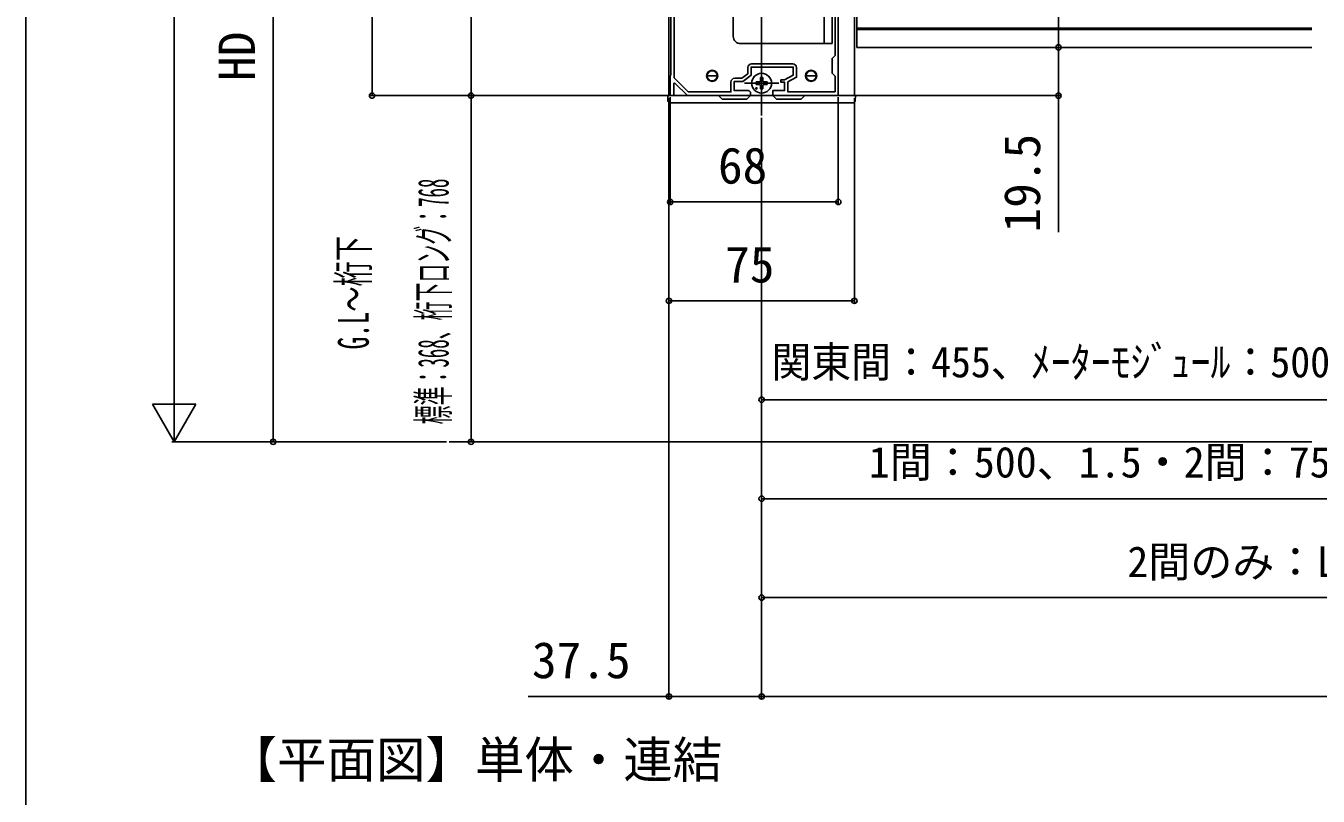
# Model space of a CAD drawing. Units: millimetres, scale not verified. Extents: x -875 to 875, y -1304 to 1297.
# Drawn here: x -875 to -352, y -242 to 69 of the extents above; entities that cross this region are included whole.
import ezdxf
from ezdxf.enums import TextEntityAlignment as Align

# ---------------------------------------------------------------- set-up
doc = ezdxf.new("R2010")
doc.units = ezdxf.units.MM
doc.header["$LTSCALE"] = 8
for name, color, linetype in [('0-1_USER1', 3, 'Continuous'), ('0-2_YKK_11', 7, 'Continuous'), ('0-4_YKK_12', 2, 'Continuous'), ('0-5_YKK_13', 4, 'Continuous'), ('0-6_YKK_D', 6, 'Continuous'), ('0-7_YKK_ZWAK', 7, 'Continuous'), ('0-8_YSS_K', 3, 'Continuous')]:
    doc.layers.add(name, color=color, linetype=linetype)
doc.styles.add('ＭＳ ゴシック', font='')
doc.styles.get('ＭＳ ゴシック').set_extended_font_data('MS Gothic')

msp = doc.modelspace()

# ---------------------------------------------------------------- linework, layer by layer
at = {"layer": '0-2_YKK_11'}
msp.add_line((-564.9, 53.612), (-581.6, 53.612), dxfattribs=at)
for points in [[(-612.9, 47.954), (-612.9, 184.512)], [(-614.2, 182.512), (-614.2, 49.112), (-614.5, 48.812), (-614.5, 40.812), (-613, 40.812), (-613, 45.712), (-612.632, 45.866), (-607.5, 40.812), (-582, 40.812), (-582, 41.812)], [(-583, 42.812), (-588.6, 42.812), (-588.6, 46.512), (-585.1, 46.512), (-581.8, 49.012), (-581.8, 52.312), (-564.7, 52.312), (-564.7, 49.012), (-568.2, 47.112), (-569.7, 47.112), (-569.7, 46.212), (-568.2, 46.212), (-568.2, 42.812), (-573, 42.812), (-573, 40.812), (-546.5, 40.812), (-546.5, 52.354), (-546.62, 52.537), (-546.62, 53.087), (-546.5, 53.27), (-546.5, 90.354)], [(-547.8, 77.612), (-547.8, 57.012), (-549, 55.812), (-549, 49.812), (-547.8, 48.612), (-547.8, 42.312)], [(-589.9, 46.312), (-589.9, 42.312), (-607.17, 42.312), (-612.9, 47.954)], [(-583.1, 52.112), (-583.1, 49.658), (-585.537, 47.812), (-588.4, 47.812)], [(-547.8, 42.312), (-566.9, 42.312), (-566.9, 46.338), (-563.4, 48.238), (-563.4, 52.112)]]:
    msp.add_lwpolyline(points, dxfattribs=at)
for centre, radius, start, end in [((-581.6, 52.112), 1.5, 90.00001, 179.99999), ((-564.9, 52.112), 1.5, 0.00001, 89.99999), ((-588.4, 46.312), 1.5, 90.00001, 179.99999), ((-583, 41.812), 1, 0.00001, 89.99999)]:
    msp.add_arc(centre, radius, start, end, dxfattribs=at)
at = {"layer": '0-4_YKK_12'}
for p, q in [((-577.5, 32.812), (-577.5, 385.082)), ((-615, 191.812), (-615, 40.812)), ((-539, 60.312), (-539, 135.312)), ((-540, 78.306), (-540, 40.812)), ((-355, 68.112), (-539, 68.112)), ((-355, 67.512), (-539, 67.512)), ((-355, 60.312), (-539, 60.312)), ((-570.5, 45.812), (-584.5, 45.812)), ((-540, 40.812), (-615, 40.812))]:
    msp.add_line(p, q, dxfattribs=at)
for centre in [(-597.5, 48.812), (-557.5, 48.812)]:
    msp.add_circle(centre, 2.25, dxfattribs=at)
at = {"layer": '0-5_YKK_13'}
for p, q in [((-589, 64.812), (-589, 176.812)), ((-549, 169.312), (-549, 61.812)), ((-552.2, 153.312), (-552.2, 61.812)), ((-549, 61.812), (-586, 61.812)), ((-599.5, 48.812), (-595.5, 48.812)), ((-599.5, 48.812), (-599.5, 47.781)), ((-595.5, 47.781), (-595.5, 48.812)), ((-578, 48.057), (-578.019, 46.949)), ((-577, 48.057), (-576.981, 46.949)), ((-559.5, 48.812), (-555.5, 48.812)), ((-559.5, 48.812), (-559.5, 47.781)), ((-555.5, 47.781), (-555.5, 48.812)), ((-579.745, 46.312), (-578.637, 46.331)), ((-579.745, 45.312), (-578.637, 45.293)), ((-578.637, 46.331), (-578.12, 46.432)), ((-578.637, 45.293), (-578.12, 45.192)), ((-578.019, 46.949), (-578.12, 46.432)), ((-578.019, 44.675), (-578.12, 45.192)), ((-578, 43.567), (-578.019, 44.675)), ((-577, 43.567), (-576.981, 44.675)), ((-576.981, 46.949), (-576.88, 46.432)), ((-576.981, 44.675), (-576.88, 45.192)), ((-576.363, 46.331), (-576.88, 46.432)), ((-576.363, 45.293), (-576.88, 45.192)), ((-575.255, 46.312), (-576.363, 46.331)), ((-575.255, 45.312), (-576.363, 45.293)), ((-614.901, 40.812), (-595, 40.812)), ((-540.624, 37.812), (-614.376, 37.812)), ((-593.5, 39.312), (-595, 40.812)), ((-595, 40.812), (-582, 40.812)), ((-593.5, 39.312), (-583.5, 39.312)), ((-582, 40.812), (-583.5, 39.312)), ((-582, 40.812), (-573, 40.812)), ((-571.5, 39.312), (-573, 40.812)), ((-573, 40.812), (-560, 40.812)), ((-571.5, 39.312), (-561.5, 39.312)), ((-560, 40.812), (-561.5, 39.312)), ((-560, 40.812), (-540.099, 40.812)), ((-540.099, 40.812), (-539.5, 40.812)), ((-539.5, 40.812), (-539.626, 38.751))]:
    msp.add_line(p, q, dxfattribs=at)
msp.add_lwpolyline([(-615.374, 38.751), (-615.5, 40.812), (-614.901, 40.812)], dxfattribs=at)
for centre, radius in [((-577.5, 45.812), 4), ((-579.621, 43.691), 0.3)]:
    msp.add_circle(centre, radius, dxfattribs=at)
for centre, radius, start, end in [((-586, 64.812), 3, 180, 270), ((-597.5, 48.812), 2, 0, 180), ((-597.5, 48.812), 2, 180, 0), ((-577.5, 45.812), 2.3, 77.44414, 102.55586), ((-557.5, 48.812), 2, 0, 180), ((-557.5, 48.812), 2, 180, 0), ((-577.5, 45.812), 2.3, 167.44414, 192.55586), ((-577.5, 45.812), 2.3, 257.44414, 282.55586), ((-577.5, 45.812), 2.3, 347.44414, 12.55586), ((-614.376, 38.812), 1, 183.5, 270), ((-540.624, 38.812), 1, 270, 356.5)]:
    msp.add_arc(centre, radius, start, end, dxfattribs=at)
at = {"layer": '0-6_YKK_D'}
for p, q in [((-815, -81.688), (-815, 568.312)), ((-775, 230.312), (-775, -99.188)), ((-735, 40.812), (-735, 230.312)), ((-695, 40.812), (-695, 185.812)), ((-457.5, 60.312), (-457.5, 135.312)), ((-538, 60.312), (-456.5, 60.312)), ((-538, 60.312), (-456.5, 60.312)), ((-615.2, 40.812), (-736, 40.812)), ((-615.2, 40.812), (-696, 40.812)), ((-615.2, 40.812), (-696, 40.812)), ((-695, -99.188), (-695, 40.812)), ((-615, 39.812), (-615, -203.188)), ((-615, 39.812), (-615, -43.188)), ((-614.5, 40.112), (-614.5, -3.188)), ((-546.5, 40.112), (-546.5, -3.188)), ((-545.8, 40.812), (-456.5, 40.812)), ((-540, 39.812), (-540, -43.188)), ((-577.5, 31.812), (-577.5, -203.188)), ((-577.5, 31.812), (-577.5, -123.188)), ((-577.5, 31.812), (-577.5, -83.188)), ((-577.5, 31.812), (-577.5, -163.188)), ((-577.5, 31.812), (-577.5, -203.188)), ((-614.5, -2.188), (-546.5, -2.188)), ((-615, -42.188), (-540, -42.188)), ((-815, -99.188), (-815, -68.877)), ((-577.5, -82.188), (-257.5, -82.188)), ((-815, -99.188), (-823.75, -84.033)), ((-806.25, -84.033), (-823.75, -84.033)), ((-815, -99.188), (-806.25, -84.033)), ((-704.895, -99.188), (-816, -99.188)), ((-704.895, -99.188), (-776, -99.188)), ((-656, -99.188), (-696, -99.188)), ((-577.5, -122.188), (-257.5, -122.188)), ((-577.5, -162.188), (-132.501, -162.188)), ((-577.5, -202.188), (312.5, -202.188))]:
    msp.add_line(p, q, dxfattribs=at)
for points in [[(-457.5, 60.312), (-457.5, 40.812), (-457.5, -14.488)], [(-577.5, -202.188), (-615, -202.188), (-671.891, -202.188)]]:
    msp.add_lwpolyline(points, dxfattribs=at)
for centre in [(-457.5, 60.312), (-457.5, 60.312), (-735, 40.812), (-695, 40.812), (-695, 40.812), (-457.5, 40.812), (-614.5, -2.188), (-546.5, -2.188), (-615, -42.188), (-540, -42.188), (-577.5, -82.188), (-775, -99.188), (-695, -99.188), (-577.5, -122.188), (-577.5, -162.188), (-615, -202.188), (-577.5, -202.188), (-577.5, -202.188)]:
    msp.add_circle(centre, 1.075, dxfattribs=at)
at = {"layer": '0-7_YKK_ZWAK'}
msp.add_line((-875, 1245.8), (-875, -1304.2), dxfattribs=at)
at = {"layer": '0-8_YSS_K'}
msp.add_line((-355, -99.188), (-703.895, -99.188), dxfattribs=at)

# ---------------------------------------------------------------- texts
at = {"layer": '0-1_USER1', "style": 'ＭＳ ゴシック'}
msp.add_text('【平面図】単体・連結', height=14.66, dxfattribs=at).set_placement((-793.409, -239.473), align=Align.BOTTOM_LEFT)
at = {"layer": '0-6_YKK_D', "style": 'ＭＳ ゴシック'}
for s, p in [('HD', (-778, 46.698)), ('19.5', (-460.5, -14.556))]:
    msp.add_text(s, height=14.66, rotation=90, dxfattribs=at).set_placement(p, align=Align.BOTTOM_LEFT)
for s, height, p in [('68', 14.66, (-595.159, 0.812)), ('75', 14.66, (-592.273, -39.188)), ('1間：500、1.5・2間：750', 12.46, (-534.182, -117.37)), ('2間のみ：L／2', 12.46, (-429.665, -157.66)), ('37.5', 14.66, (-670.368, -199.188))]:
    msp.add_text(s, height=height, dxfattribs=at).set_placement(p, align=Align.BOTTOM_LEFT)
for s, width, p in [('標準：368、桁下ロング：768', 0.45, (-700.318, -92.127)), ('G.L～桁下', 0.6, (-732.612, -61.817))]:
    msp.add_text(s, height=12.46, rotation=90, dxfattribs=dict(at, width=width)).set_placement(p, align=Align.BOTTOM_LEFT)
at = {"layer": '0-6_YKK_D', "style": 'ＭＳ ゴシック', "width": 0.95}
msp.add_text('関東間：455、ﾒｰﾀｰﾓｼﾞｭｰﾙ：500', height=12.46, dxfattribs=at).set_placement((-573.586, -76.87), align=Align.BOTTOM_LEFT)

doc.saveas('drawing.dxf')
